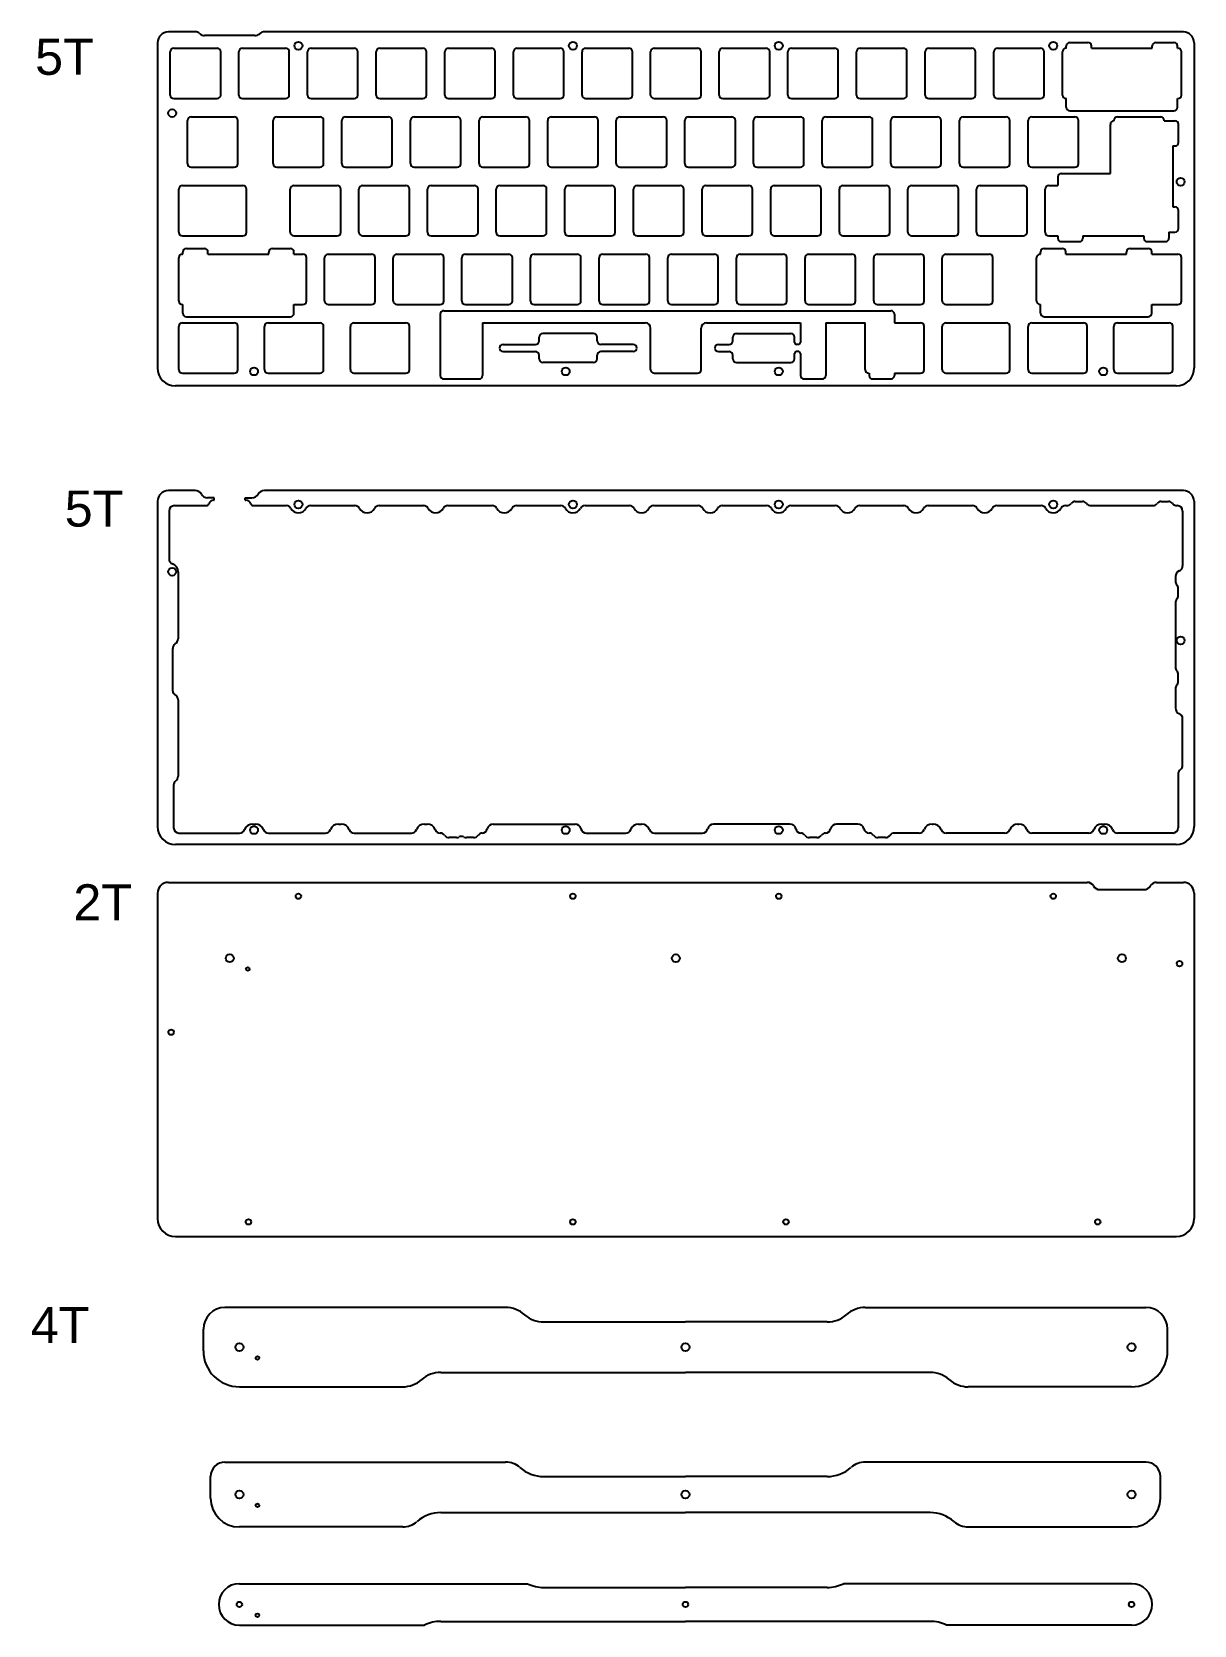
# Model space of a CAD drawing. Header units: millimetres. Extents: x 364 to 686, y -98 to 344.
import ezdxf

# ---------------------------------------------------------------- set-up
doc = ezdxf.new("R2010")
doc.units = ezdxf.units.MM
for name, color, linetype in [('받침5t', 122, 'Continuous'), ('보강판5t', 30, 'Continuous'), ('중간5t', 150, 'Continuous'), ('하판 2t', 50, 'Continuous')]:
    doc.layers.add(name, color=color, linetype=linetype)
doc.styles.get("Standard").update_dxf_attribs({"font": 'arial.ttf'})

# ---------------------------------------------------------------- blocks, each defined once
blk = doc.blocks.new('스위치 구멍')
at = {"layer": '보강판5t'}
for p, q in [((1, 0.5), (13, 0.5)), ((0, -12.5), (0, -0.5)), ((14, -12.5), (14, -0.5)), ((1, -13.5), (13, -13.5))]:
    blk.add_line(p, q, dxfattribs=at)
for centre, start, end in [((1, -0.5), 90, 180), ((13, -0.5), 0, 90), ((1, -12.5), 180, 270), ((13, -12.5), 270, 0)]:
    blk.add_arc(centre, 1, start, end, dxfattribs=at)

msp = doc.modelspace()

# ---------------------------------------------------------------- linework, layer by layer
at = {"layer": '받침5t'}
for p, q in [((495.19, -9.46), (417.29, -9.46)), ((595.04, -9.46), (672.94, -9.46)), ((411.29, -21.46), (411.29, -15.46)), ((505.77, -13.46), (545.11, -13.46)), ((584.45, -13.46), (545.11, -13.46)), ((678.94, -21.46), (678.94, -15.46)), ((477.21, -27.46), (545.11, -27.46)), ((613.02, -27.46), (545.11, -27.46)), ((421.29, -31.46), (466.62, -31.46)), ((668.94, -31.46), (623.61, -31.46)), ((417.29, -52.35), (495.19, -52.35)), ((672.94, -52.35), (595.04, -52.35)), ((413.29, -62.35), (413.29, -56.35)), ((505.77, -56.35), (545.11, -56.35)), ((584.45, -56.35), (545.11, -56.35)), ((676.94, -62.35), (676.94, -56.35)), ((466.62, -70.35), (421.29, -70.35)), ((477.21, -66.35), (545.11, -66.35)), ((613.02, -66.35), (545.11, -66.35)), ((623.61, -70.35), (668.94, -70.35)), ((421.29, -86.09), (501.24, -86.09)), ((505.77, -87.14), (545.11, -87.14)), ((584.45, -87.14), (545.11, -87.14)), ((668.94, -86.09), (588.98, -86.09)), ((477.21, -96.54), (545.11, -96.54)), ((613.02, -96.54), (545.11, -96.54)), ((421.29, -97.59), (472.68, -97.59)), ((668.94, -97.59), (617.55, -97.59))]:
    msp.add_line(p, q, dxfattribs=at)
for centre, radius in [((421.29, -20.46), 1.1), ((545.11, -20.46), 1.1), ((668.94, -20.46), 1.1), ((426.29, -23.46), 0.5), ((421.29, -61.35), 1.1), ((545.11, -61.35), 1.1), ((668.94, -61.35), 1.1), ((426.29, -64.35), 0.5), ((421.29, -91.84), 0.75), ((545.11, -91.84), 0.75), ((668.94, -91.84), 0.75), ((426.29, -94.84), 0.5)]:
    msp.add_circle(centre, radius, dxfattribs=at)
for centre, radius, start, end in [((417.29, -15.46), 6, 90, 180), ((495.19, -17.46), 8, 48.5904, 90), ((505.77, -5.46), 8, 228.5904, 270), ((584.45, -5.46), 8, 270, 311.4096), ((595.04, -17.46), 8, 90, 131.4096), ((672.94, -15.46), 6, 0, 90), ((421.29, -21.46), 10, 180, 270), ((668.94, -21.46), 10, 270, 0), ((466.62, -23.46), 8, 270, 311.4096), ((477.21, -35.46), 8, 90, 131.4096), ((613.02, -35.46), 8, 48.5904, 90), ((623.61, -23.46), 8, 228.5904, 270), ((417.29, -56.35), 4, 90, 180), ((495.19, -58.35), 6, 48.5904, 90), ((595.04, -58.35), 6, 90, 131.4096), ((672.94, -56.35), 4, 0, 90), ((505.77, -46.35), 10, 228.5904, 270), ((584.45, -46.35), 10, 270, 311.4096), ((421.29, -62.35), 8, 180, 270), ((668.94, -62.35), 8, 270, 0), ((466.62, -64.35), 6, 270, 311.4096), ((477.21, -76.35), 10, 90, 131.4096), ((613.02, -76.35), 10, 48.5904, 90), ((623.61, -64.35), 6, 228.5904, 270), ((421.29, -91.84), 5.75, 90, 270), ((505.77, -76.84), 10.3, 243.904, 270), ((584.45, -76.84), 10.3, 270, 296.096), ((668.94, -91.84), 5.75, 270, 90), ((477.21, -106.84), 10.3, 90, 116.096), ((613.02, -106.84), 10.3, 63.904, 90)]:
    msp.add_arc(centre, radius, start, end, dxfattribs=at)
at = {"layer": '보강판5t'}
for p, q in [((398.57, 341.49), (398.57, 251.24)), ((409, 344.49), (401.57, 344.49)), ((425.6, 343.49), (411.65, 343.49)), ((683.32, 344.49), (428.24, 344.49)), ((650.83, 339.97), (650.83, 340.55)), ((651.83, 341.55), (656.83, 341.55)), ((657.83, 339.97), (657.83, 340.55)), ((674.71, 339.97), (674.71, 340.55)), ((675.71, 341.55), (680.71, 341.55)), ((681.71, 339.97), (681.71, 340.55)), ((686.32, 341.49), (686.32, 251.24)), ((649.75, 326.97), (649.75, 338.97)), ((650.75, 339.97), (650.83, 339.97)), ((657.83, 339.97), (674.71, 339.97)), ((681.71, 339.97), (681.8, 339.97)), ((682.8, 326.97), (682.8, 338.97)), ((650.75, 325.97), (650.83, 325.97)), ((650.83, 323.61), (650.83, 325.97)), ((681.71, 325.97), (681.8, 325.97)), ((681.71, 323.61), (681.71, 325.97)), ((651.83, 322.61), (680.71, 322.61)), ((663.06, 305.22), (663.06, 318.83)), ((664.03, 319.83), (664.03, 319.92)), ((665.03, 320.92), (677.03, 320.92)), ((678.03, 319.83), (678.03, 319.92)), ((678.03, 319.83), (681, 319.83)), ((682, 313.83), (682, 318.83)), ((680.42, 312.83), (681, 312.83)), ((680.42, 312.83), (680.42, 295.95)), ((649.45, 305.22), (663.06, 305.22)), ((404.48, 288.87), (404.48, 300.87)), ((405.48, 301.87), (422.24, 301.87)), ((423.24, 288.87), (423.24, 300.87)), ((644.98, 288.87), (644.98, 300.87)), ((645.98, 301.87), (648.45, 301.87)), ((648.45, 304.22), (648.45, 301.87)), ((680.42, 295.95), (681, 295.95)), ((682, 289.95), (682, 294.95)), ((405.48, 287.87), (422.24, 287.87)), ((645.98, 287.87), (648.45, 287.87)), ((648.45, 287.87), (648.45, 287.28)), ((655.45, 287.87), (672.33, 287.87)), ((655.45, 287.87), (655.45, 287.28)), ((672.33, 287.87), (672.33, 287.28)), ((679.33, 288.95), (679.33, 287.28)), ((679.33, 288.95), (681, 288.95)), ((405.57, 282.82), (405.57, 283.4)), ((406.57, 284.4), (411.57, 284.4)), ((412.57, 282.82), (412.57, 283.4)), ((429.44, 282.82), (429.44, 283.4)), ((430.44, 284.4), (435.44, 284.4)), ((436.44, 282.82), (436.44, 283.4)), ((643.69, 282.82), (643.69, 283.4)), ((644.69, 284.4), (649.69, 284.4)), ((649.45, 286.28), (654.45, 286.28)), ((650.69, 282.82), (650.69, 283.4)), ((667.57, 282.82), (667.57, 283.4)), ((668.57, 284.4), (673.57, 284.4)), ((673.33, 286.28), (678.33, 286.28)), ((674.57, 282.82), (674.57, 283.4)), ((404.48, 269.82), (404.48, 281.82)), ((405.48, 282.82), (405.57, 282.82)), ((412.57, 282.82), (429.44, 282.82)), ((436.44, 282.82), (438.91, 282.82)), ((439.91, 269.82), (439.91, 281.82)), ((642.6, 269.82), (642.6, 281.82)), ((643.6, 282.82), (643.69, 282.82)), ((650.69, 282.82), (667.57, 282.82)), ((674.57, 282.82), (681.8, 282.82)), ((682.8, 269.82), (682.8, 281.82)), ((405.48, 268.82), (405.57, 268.82)), ((405.57, 266.46), (405.57, 268.82)), ((406.57, 265.46), (435.44, 265.46)), ((436.44, 266.46), (436.44, 268.82)), ((436.44, 268.82), (438.91, 268.82)), ((477.03, 266.12), (477.03, 249.18)), ((478.03, 267.12), (602.1, 267.12)), ((603.1, 266.12), (603.1, 263.77)), ((643.6, 268.82), (643.69, 268.82)), ((643.69, 266.46), (643.69, 268.82)), ((644.69, 265.46), (673.57, 265.46)), ((674.57, 268.82), (681.8, 268.82)), ((674.57, 266.46), (674.57, 268.82)), ((404.48, 250.77), (404.48, 262.77)), ((405.48, 263.77), (419.86, 263.77)), ((420.86, 250.77), (420.86, 262.77)), ((428.29, 250.77), (428.29, 262.77)), ((429.29, 263.77), (443.67, 263.77)), ((444.67, 250.77), (444.67, 262.77)), ((452.1, 250.77), (452.1, 262.77)), ((453.1, 263.77), (467.48, 263.77)), ((468.48, 250.77), (468.48, 262.77)), ((488.8, 263.77), (488.8, 249.18)), ((488.8, 263.77), (533.95, 263.77)), ((535.45, 250.77), (535.45, 262.27)), ((549.45, 250.77), (549.45, 262.27)), ((550.95, 263.77), (577.05, 263.77)), ((577.05, 263.77), (577.05, 258.27)), ((584.05, 263.77), (584.05, 249.18)), ((584.05, 263.77), (594.98, 263.77)), ((594.98, 250.77), (594.98, 263.77)), ((603.1, 263.77), (610.36, 263.77)), ((611.36, 250.77), (611.36, 262.77)), ((616.41, 250.77), (616.41, 262.77)), ((617.41, 263.77), (634.17, 263.77)), ((635.17, 250.77), (635.17, 262.77)), ((640.22, 250.77), (640.22, 262.77)), ((641.22, 263.77), (655.6, 263.77)), ((656.6, 250.77), (656.6, 262.77)), ((664.03, 250.77), (664.03, 262.77)), ((665.03, 263.77), (679.42, 263.77)), ((680.42, 250.77), (680.42, 262.77)), ((494.48, 257.77), (503.48, 257.77)), ((504.48, 258.77), (504.48, 259.77)), ((519.63, 260.77), (505.48, 260.77)), ((520.63, 258.77), (520.63, 259.77)), ((530.63, 257.77), (521.63, 257.77)), ((554.26, 257.77), (557.26, 257.77)), ((558.26, 258.77), (558.26, 259.77)), ((559.26, 260.77), (574.41, 260.77)), ((575.41, 258.27), (575.41, 259.77)), ((576.55, 257.77), (575.91, 257.77)), ((494.48, 255.77), (503.48, 255.77)), ((504.48, 253.77), (504.48, 254.77)), ((519.63, 252.77), (505.48, 252.77)), ((520.63, 253.77), (520.63, 254.77)), ((530.63, 255.77), (521.63, 255.77)), ((554.26, 255.77), (557.26, 255.77)), ((558.26, 253.77), (558.26, 254.77)), ((559.26, 252.77), (574.41, 252.77)), ((575.41, 253.77), (575.41, 255.27)), ((576.55, 255.77), (575.91, 255.77)), ((577.05, 255.27), (577.05, 249.18)), ((405.48, 249.77), (419.86, 249.77)), ((429.29, 249.77), (443.67, 249.77)), ((453.1, 249.77), (467.48, 249.77)), ((478.03, 248.18), (487.8, 248.18)), ((536.45, 249.77), (548.45, 249.77)), ((578.05, 248.18), (583.05, 248.18)), ((595.98, 249.77), (596.1, 249.77)), ((596.1, 249.77), (596.1, 249.18)), ((597.1, 248.18), (602.1, 248.18)), ((603.1, 249.77), (610.36, 249.77)), ((603.1, 249.77), (603.1, 249.18)), ((617.41, 249.77), (634.17, 249.77)), ((641.22, 249.77), (655.6, 249.77)), ((665.03, 249.77), (679.42, 249.77)), ((681.32, 246.24), (403.57, 246.24))]:
    msp.add_line(p, q, dxfattribs=at)
for centre in [(437.67, 340.64), (513.87, 340.64), (571.02, 340.64), (647.22, 340.64), (402.62, 321.94), (682.57, 302.91), (425.35, 250.29), (511.87, 250.29), (571.02, 250.29), (661.09, 250.29)]:
    msp.add_circle(centre, 1.1, dxfattribs=at)
for centre, radius, start, end in [((401.57, 341.49), 3, 90, 180), ((409, 342.49), 2, 48.5904, 90), ((411.65, 345.49), 2, 228.5904, 270), ((425.6, 345.49), 2, 270, 311.4096), ((428.24, 342.49), 2, 90, 131.4096), ((651.83, 340.55), 1, 90, 180), ((656.83, 340.55), 1, 360, 90), ((675.71, 340.55), 1, 90, 180), ((680.71, 340.55), 1, 360, 90), ((683.32, 341.49), 3, 0, 90), ((650.75, 338.97), 1, 90, 180), ((681.8, 338.97), 1, 0, 90), ((650.75, 326.97), 1, 180, 270), ((651.83, 323.61), 1, 180, 270), ((680.71, 323.61), 1, 270, 360), ((681.8, 326.97), 1, 270, 0), ((664.06, 318.83), 1, 91.5071, 180), ((665.03, 319.92), 1, 90, 180), ((677.03, 319.92), 1, 0, 90), ((681, 318.83), 1, 0, 90), ((681, 313.83), 1, 270, 0), ((649.45, 304.22), 1, 90, 180), ((405.48, 300.87), 1, 90, 180), ((422.24, 300.87), 1, 0, 90), ((645.98, 300.87), 1, 90, 180), ((681, 294.95), 1, 0, 90), ((405.48, 288.87), 1, 180, 270), ((422.24, 288.87), 1, 270, 0), ((645.98, 288.87), 1, 180, 270), ((681, 289.95), 1, 270, 0), ((406.57, 283.4), 1, 90, 180), ((411.57, 283.4), 1, 360, 90), ((430.44, 283.4), 1, 90, 180), ((435.44, 283.4), 1, 360, 90), ((644.69, 283.4), 1, 90, 180), ((649.45, 287.28), 1, 180, 270), ((649.69, 283.4), 1, 360, 90), ((654.45, 287.28), 1, 270, 0), ((668.57, 283.4), 1, 90, 180), ((673.33, 287.28), 1, 180, 270), ((673.57, 283.4), 1, 360, 90), ((678.33, 287.28), 1, 270, 0), ((405.48, 281.82), 1, 90, 180), ((438.91, 281.82), 1, 0, 90), ((643.6, 281.82), 1, 90, 180), ((681.8, 281.82), 1, 0, 90), ((405.48, 269.82), 1, 180, 270), ((438.91, 269.82), 1, 270, 0), ((643.6, 269.82), 1, 180, 270), ((681.8, 269.82), 1, 270, 0), ((406.57, 266.46), 1, 180, 270), ((435.44, 266.46), 1, 270, 360), ((478.03, 266.12), 1, 90, 180), ((602.1, 266.12), 1, 0, 90), ((644.69, 266.46), 1, 180, 270), ((673.57, 266.46), 1, 270, 360), ((405.48, 262.77), 1, 90, 180), ((419.86, 262.77), 1, 0, 90), ((429.29, 262.77), 1, 90, 180), ((443.67, 262.77), 1, 0, 90), ((453.1, 262.77), 1, 90, 180), ((467.48, 262.77), 1, 0, 90), ((533.95, 262.27), 1.5, 0, 90), ((550.95, 262.27), 1.5, 90, 180), ((610.36, 262.77), 1, 0, 90), ((617.41, 262.77), 1, 90, 180), ((634.17, 262.77), 1, 0, 90), ((641.22, 262.77), 1, 90, 180), ((655.6, 262.77), 1, 0, 90), ((665.03, 262.77), 1, 90, 180), ((679.42, 262.77), 1, 0, 90), ((494.48, 256.77), 1, 90, 180), ((494.48, 256.77), 1, 180, 270), ((503.48, 258.77), 1, 270, 0), ((505.48, 259.77), 1, 90, 180), ((519.63, 259.77), 1, 360, 90), ((521.63, 258.77), 1, 180, 270), ((530.63, 256.77), 1, 0, 90), ((530.63, 256.77), 1, 270, 0), ((554.26, 256.77), 1, 90, 180), ((554.26, 256.77), 1, 180, 270), ((557.26, 258.77), 1, 270, 0), ((559.26, 259.77), 1, 90, 180), ((574.41, 259.77), 1, 0, 90), ((575.91, 258.27), 0.5, 180, 270), ((576.55, 258.27), 0.5, 270, 0), ((503.48, 254.77), 1, 0, 90), ((505.48, 253.77), 1, 180, 270), ((519.63, 253.77), 1, 270, 0), ((521.63, 254.77), 1, 90, 180), ((557.26, 254.77), 1, 0, 90), ((559.26, 253.77), 1, 180, 270), ((574.41, 253.77), 1, 270, 0), ((575.91, 255.27), 0.5, 90, 180), ((576.55, 255.27), 0.5, 0, 90), ((403.57, 251.24), 5, 180, 270), ((405.48, 250.77), 1, 180, 270), ((419.86, 250.77), 1, 270, 0), ((429.29, 250.77), 1, 180, 270), ((443.67, 250.77), 1, 270, 0), ((453.1, 250.77), 1, 180, 270), ((467.48, 250.77), 1, 270, 0), ((478.03, 249.18), 1, 180, 270), ((487.8, 249.18), 1, 270, 0), ((536.45, 250.77), 1, 180, 270), ((548.45, 250.77), 1, 270, 0), ((578.05, 249.18), 1, 180, 270), ((583.05, 249.18), 1, 270, 0), ((595.98, 250.77), 1, 180, 270), ((597.1, 249.18), 1, 180, 270), ((602.1, 249.18), 1, 270, 0), ((610.36, 250.77), 1, 270, 0), ((617.41, 250.77), 1, 180, 270), ((634.17, 250.77), 1, 270, 0), ((641.22, 250.77), 1, 180, 270), ((655.6, 250.77), 1, 270, 0), ((665.03, 250.77), 1, 180, 270), ((679.42, 250.77), 1, 270, 0), ((681.32, 251.24), 5, 270, 0)]:
    msp.add_arc(centre, radius, start, end, dxfattribs=at)
at = {"layer": '중간5t'}
for p, q in [((409, 217.23), (401.57, 217.23)), ((683.32, 217.23), (428.24, 217.23)), ((398.57, 214.23), (398.57, 123.98)), ((403.27, 213.03), (412.12, 213.03)), ((414.32, 215.23), (412.46, 215.23)), ((414.21, 214.53), (414.32, 214.53)), ((414.32, 214.53), (414.32, 215.23)), ((422.92, 214.53), (422.92, 215.23)), ((422.92, 215.23), (424.78, 215.23)), ((422.92, 214.53), (423.04, 214.53)), ((425.12, 213.03), (434.3, 213.03)), ((441.05, 213.03), (453.35, 213.03)), ((460.1, 213.03), (472.4, 213.03)), ((479.15, 213.03), (491.45, 213.03)), ((498.2, 213.03), (510.5, 213.03)), ((517.25, 213.03), (529.55, 213.03)), ((536.3, 213.03), (548.6, 213.03)), ((555.35, 213.03), (567.65, 213.03)), ((574.4, 213.03), (586.7, 213.03)), ((593.45, 213.03), (605.75, 213.03)), ((612.5, 213.03), (624.8, 213.03)), ((631.55, 213.03), (643.85, 213.03)), ((650.6, 213.03), (650.96, 213.03)), ((653.33, 214.19), (655.33, 214.19)), ((657.7, 213.03), (674.84, 213.03)), ((677.21, 214.19), (679.21, 214.19)), ((681.58, 213.03), (681.62, 213.03)), ((686.32, 214.23), (686.32, 123.98)), ((401.77, 211.53), (401.77, 198.29)), ((683.12, 211.53), (683.12, 196.33)), ((404.27, 194.69), (404.27, 176.11)), ((681.12, 193.36), (681.12, 192.09)), ((681.12, 186.06), (681.12, 168.21)), ((681.9, 188.07), (681.9, 190.07)), ((402.77, 161.53), (402.77, 173.4)), ((681.9, 164.2), (681.9, 166.2)), ((681.12, 162.18), (681.12, 156.9)), ((404.27, 159.11), (404.27, 138.01)), ((683.12, 141.02), (683.12, 153.94)), ((681.87, 138.48), (681.87, 123.68)), ((403.02, 135.47), (403.02, 123.68)), ((424.95, 124.68), (425.75, 124.68)), ((448.76, 124.68), (449.56, 124.68)), ((472.63, 124.68), (473.43, 124.68)), ((491.75, 124.68), (514.46, 124.68)), ((532.1, 124.68), (532.9, 124.68)), ((574.1, 124.68), (552.94, 124.68)), ((592.98, 124.68), (587.05, 124.68)), ((613.56, 124.68), (613.86, 124.68)), ((637.38, 124.68), (637.68, 124.68)), ((660.69, 124.68), (661.49, 124.68)), ((404.52, 122.18), (421.34, 122.18)), ((429.35, 122.18), (445.15, 122.18)), ((453.16, 122.18), (469.02, 122.18)), ((481.53, 120.92), (479.53, 120.92)), ((486.3, 120.92), (484.3, 120.92)), ((517.58, 122.18), (528.5, 122.18)), ((536.51, 122.18), (549.81, 122.18)), ((581.55, 120.92), (579.55, 120.92)), ((600.6, 120.92), (598.6, 120.92)), ((609.96, 122.18), (603.09, 122.18)), ((633.77, 122.18), (617.47, 122.18)), ((657.08, 122.18), (641.28, 122.18)), ((680.37, 122.18), (665.09, 122.18)), ((681.32, 118.98), (403.57, 118.98))]:
    msp.add_line(p, q, dxfattribs=at)
for centre in [(437.67, 213.38), (513.87, 213.38), (571.02, 213.38), (647.22, 213.38), (402.62, 194.69), (682.57, 175.65), (425.35, 123.03), (511.87, 123.03), (571.02, 123.03), (661.09, 123.03)]:
    msp.add_circle(centre, 1.1, dxfattribs=at)
for centre, radius, start, end in [((401.57, 214.23), 3, 90, 180), ((409, 215.23), 2, 30, 90), ((428.24, 215.23), 2, 90, 150), ((683.32, 214.23), 3, 0, 90), ((403.27, 211.53), 1.5, 90, 180), ((412.46, 217.23), 2, 210, 270), ((412.12, 213.73), 0.7, 270, 341.447), ((414.21, 213.03), 1.5, 90, 161.447), ((423.04, 213.03), 1.5, 18.553, 90), ((425.12, 213.73), 0.7, 198.553, 270), ((424.78, 217.23), 2, 270, 330), ((434.3, 211.53), 1.5, 28.7193, 90), ((437.67, 213.38), 2.35, 208.7193, 331.2807), ((441.05, 211.53), 1.5, 90, 151.2807), ((453.35, 211.53), 1.5, 28.7193, 90), ((456.72, 213.38), 2.35, 208.7193, 331.2807), ((460.1, 211.53), 1.5, 90, 151.2807), ((472.4, 211.53), 1.5, 28.7193, 90), ((475.77, 213.38), 2.35, 208.7193, 331.2807), ((479.15, 211.53), 1.5, 90, 151.2807), ((491.45, 211.53), 1.5, 28.7193, 90), ((494.82, 213.38), 2.35, 208.7193, 331.2807), ((498.2, 211.53), 1.5, 90, 151.2807), ((510.5, 211.53), 1.5, 28.7193, 90), ((513.87, 213.38), 2.35, 208.7193, 331.2807), ((517.25, 211.53), 1.5, 90, 151.2807), ((529.55, 211.53), 1.5, 28.7193, 90), ((532.92, 213.38), 2.35, 208.7193, 331.2807), ((536.3, 211.53), 1.5, 90, 151.2807), ((548.6, 211.53), 1.5, 28.7193, 90), ((551.97, 213.38), 2.35, 208.7193, 331.2807), ((555.35, 211.53), 1.5, 90, 151.2807), ((567.65, 211.53), 1.5, 28.7193, 90), ((571.02, 213.38), 2.35, 208.7193, 331.2807), ((574.4, 211.53), 1.5, 90, 151.2807), ((586.7, 211.53), 1.5, 28.7193, 90), ((590.07, 213.38), 2.35, 208.7193, 331.2807), ((593.45, 211.53), 1.5, 90, 151.2807), ((605.75, 211.53), 1.5, 28.7193, 90), ((609.12, 213.38), 2.35, 208.7193, 331.2807), ((612.5, 211.53), 1.5, 90, 151.2807), ((624.8, 211.53), 1.5, 28.7193, 90), ((628.17, 213.38), 2.35, 208.7193, 331.2807), ((631.55, 211.53), 1.5, 90, 151.2807), ((643.85, 211.53), 1.5, 28.7193, 90), ((647.22, 213.38), 2.35, 208.7193, 331.2807), ((650.6, 211.53), 1.5, 90, 151.2807), ((650.96, 214.53), 1.5, 270, 322.1691), ((653.33, 212.69), 1.5, 90, 142.1691), ((655.33, 212.69), 1.5, 37.8309, 90), ((657.7, 214.53), 1.5, 217.8309, 270), ((674.84, 214.53), 1.5, 270, 322.1691), ((677.21, 212.69), 1.5, 90, 142.1691), ((679.21, 212.69), 1.5, 37.8309, 90), ((681.58, 214.53), 1.5, 217.8309, 270), ((681.62, 211.53), 1.5, 360, 90), ((403.27, 198.29), 1.5, 180, 249.473), ((401.92, 194.69), 2.35, 0, 69.473), ((682.82, 193.36), 1.7, 112.0243, 180), ((681.62, 196.33), 1.5, 292.0243, 360), ((682.62, 192.09), 1.5, 180, 222.2345), ((680.4, 190.07), 1.5, 0, 42.2345), ((682.62, 186.06), 1.5, 137.7655, 180), ((680.4, 188.07), 1.5, 317.7655, 0), ((404.27, 173.4), 1.5, 122.09, 180), ((402.57, 176.11), 1.7, 302.09, 0), ((682.62, 168.21), 1.5, 180, 222.2345), ((680.4, 166.2), 1.5, 0, 42.2345), ((680.4, 164.2), 1.5, 317.7655, 0), ((403.77, 161.53), 1, 180, 243.6122), ((402.57, 159.11), 1.7, 0, 63.6122), ((682.62, 162.18), 1.5, 137.7655, 180), ((682.82, 156.9), 1.7, 180, 247.9757), ((681.62, 153.94), 1.5, 360, 67.9757), ((402.57, 138.01), 1.7, 307.5437, 0), ((683.57, 138.48), 1.7, 127.5437, 180), ((681.62, 141.02), 1.5, 307.5437, 360), ((404.52, 135.47), 1.5, 127.5437, 180), ((403.57, 123.98), 5, 180, 270), ((424.95, 122.33), 2.35, 90, 159.473), ((425.75, 122.33), 2.35, 20.527, 90), ((448.76, 122.33), 2.35, 90, 159.473), ((449.56, 122.33), 2.35, 20.527, 90), ((472.63, 122.33), 2.35, 90, 159.473), ((473.43, 122.33), 2.35, 20.527, 90), ((491.75, 122.98), 1.7, 90, 167.4512), ((514.46, 122.98), 1.7, 12.6356, 90), ((532.1, 122.33), 2.35, 90, 159.473), ((532.9, 122.33), 2.35, 20.527, 90), ((552.94, 122.98), 1.7, 90, 167.3644), ((574.1, 122.98), 1.7, 12.5488, 90), ((587.05, 122.98), 1.7, 90, 167.4069), ((592.98, 122.98), 1.7, 12.6356, 90), ((613.56, 122.33), 2.35, 90, 159.473), ((613.86, 122.33), 2.35, 20.527, 90), ((637.38, 122.33), 2.35, 90, 159.473), ((637.68, 122.33), 2.35, 20.527, 90), ((660.69, 122.33), 2.35, 90, 159.473), ((661.49, 122.33), 2.35, 20.527, 90), ((681.32, 123.98), 5, 270, 0), ((404.52, 123.68), 1.5, 180, 270), ((421.34, 123.68), 1.5, 270, 339.473), ((429.35, 123.68), 1.5, 200.527, 270), ((445.15, 123.68), 1.5, 270, 339.473), ((453.16, 123.68), 1.5, 200.527, 270), ((469.02, 123.68), 1.5, 270, 339.473), ((477.04, 123.68), 1.5, 200.527, 270.0878), ((477.04, 120.68), 1.5, 36.4092, 90.0878), ((479.53, 122.52), 1.6, 216.4092, 270), ((481.53, 122.52), 1.6, 270, 296.4589), ((482.92, 119.75), 1.5, 63.5411, 116.4589), ((484.3, 122.52), 1.6, 243.5411, 270), ((486.3, 122.52), 1.6, 270, 323.5908), ((488.79, 120.68), 1.5, 93.2185, 143.5908), ((488.62, 123.68), 1.5, 273.2185, 347.4512), ((517.58, 123.68), 1.5, 192.6356, 270), ((528.5, 123.68), 1.5, 270, 339.473), ((536.51, 123.68), 1.5, 200.527, 270), ((549.81, 123.68), 1.5, 270, 347.3644), ((577.22, 123.68), 1.5, 192.5488, 266.7815), ((577.05, 120.68), 1.5, 36.4092, 86.7815), ((579.55, 122.52), 1.6, 216.4092, 270), ((581.55, 122.52), 1.6, 270, 323.5908), ((584.04, 120.68), 1.5, 92.2522, 143.5908), ((583.92, 123.68), 1.5, 272.2522, 347.4069), ((596.1, 123.68), 1.5, 192.6356, 270.0253), ((596.1, 120.68), 1.5, 36.4092, 90.0253), ((598.6, 122.52), 1.6, 216.4092, 270), ((600.6, 122.52), 1.6, 270, 323.5908), ((603.09, 120.68), 1.5, 90, 143.5908), ((609.96, 123.68), 1.5, 270, 339.473), ((617.47, 123.68), 1.5, 200.527, 270), ((633.77, 123.68), 1.5, 270, 339.473), ((641.28, 123.68), 1.5, 200.527, 270), ((657.08, 123.68), 1.5, 270, 339.473), ((665.09, 123.68), 1.5, 200.527, 270), ((680.37, 123.68), 1.5, 270, 0)]:
    msp.add_arc(centre, radius, start, end, dxfattribs=at)
at = {"layer": '하판 2t'}
for p, q in [((401.57, 108.5), (656.65, 108.5)), ((660.11, 106.5), (672.43, 106.5)), ((675.89, 108.5), (683.32, 108.5)), ((398.57, 105.5), (398.57, 15.25)), ((686.32, 105.5), (686.32, 15.25)), ((403.57, 10.25), (681.32, 10.25))]:
    msp.add_line(p, q, dxfattribs=at)
for centre, radius in [((437.67, 104.65), 0.75), ((513.87, 104.65), 0.75), ((571.02, 104.65), 0.75), ((647.22, 104.65), 0.75), ((418.62, 87.45), 1.1), ((542.45, 87.45), 1.1), ((666.27, 87.45), 1.1), ((423.62, 84.45), 0.5), ((682.27, 85.95), 0.75), ((402.33, 66.92), 0.75), ((423.81, 14.3), 0.75), ((513.87, 14.3), 0.75), ((573.02, 14.3), 0.75), ((659.55, 14.3), 0.75)]:
    msp.add_circle(centre, radius, dxfattribs=at)
for centre, radius, start, end in [((401.57, 105.5), 3, 90, 180), ((656.65, 106.5), 2, 30, 90), ((660.11, 108.5), 2, 210, 270), ((672.43, 108.5), 2, 270, 330), ((675.89, 106.5), 2, 90, 150), ((683.32, 105.5), 3, 0, 90), ((403.57, 15.25), 5, 180, 270), ((681.32, 15.25), 5, 270, 0)]:
    msp.add_arc(centre, radius, start, end, dxfattribs=at)

# ---------------------------------------------------------------- block references
at = {"layer": '보강판5t'}
for p in [(402.1, 339.47), (421.15, 339.47), (440.2, 339.47), (459.25, 339.47), (478.3, 339.47), (497.35, 339.47), (516.4, 339.47), (535.45, 339.47), (554.5, 339.47), (573.55, 339.47), (592.6, 339.47), (611.65, 339.47), (630.7, 339.47), (406.86, 320.42), (430.67, 320.42), (449.72, 320.42), (468.77, 320.42), (487.82, 320.42), (506.87, 320.42), (525.92, 320.42), (544.97, 320.42), (564.02, 320.42), (583.07, 320.42), (602.12, 320.42), (621.17, 320.42), (640.22, 320.42), (435.43, 301.37), (454.48, 301.37), (473.53, 301.37), (492.58, 301.37), (511.63, 301.37), (530.68, 301.37), (549.73, 301.37), (568.78, 301.37), (587.83, 301.37), (606.88, 301.37), (625.93, 301.37), (444.96, 282.32), (464.01, 282.32), (483.06, 282.32), (502.11, 282.32), (521.16, 282.32), (540.21, 282.32), (559.26, 282.32), (578.31, 282.32), (597.36, 282.32), (616.41, 282.32)]:
    msp.add_blockref('스위치 구멍', p, dxfattribs=at)

# ---------------------------------------------------------------- texts
at = {"layer": '받침5t', "insert": (363.36, -9.34), "char_height": 10, "attachment_point": 1}
msp.add_mtext_dynamic_manual_height_columns('4T', width=0.8037, gutter_width=12.5, heights=[0], dxfattribs=at)
at = {"layer": '보강판5t', "insert": (364.58, 342.57), "char_height": 10, "attachment_point": 1}
msp.add_mtext_dynamic_manual_height_columns('5T', width=64.2137, gutter_width=12.5, heights=[0], dxfattribs=at)
at = {"layer": '중간5t', "insert": (372.8, 217.22), "char_height": 10, "attachment_point": 1}
msp.add_mtext_dynamic_manual_height_columns('5T', width=64.2137, gutter_width=12.5, heights=[0], dxfattribs=at)
at = {"layer": '하판 2t', "insert": (375.19, 107.97), "char_height": 10, "attachment_point": 1}
msp.add_mtext_dynamic_manual_height_columns('2T', width=1.8043, gutter_width=12.5, heights=[0], dxfattribs=at)

doc.saveas('drawing.dxf')
